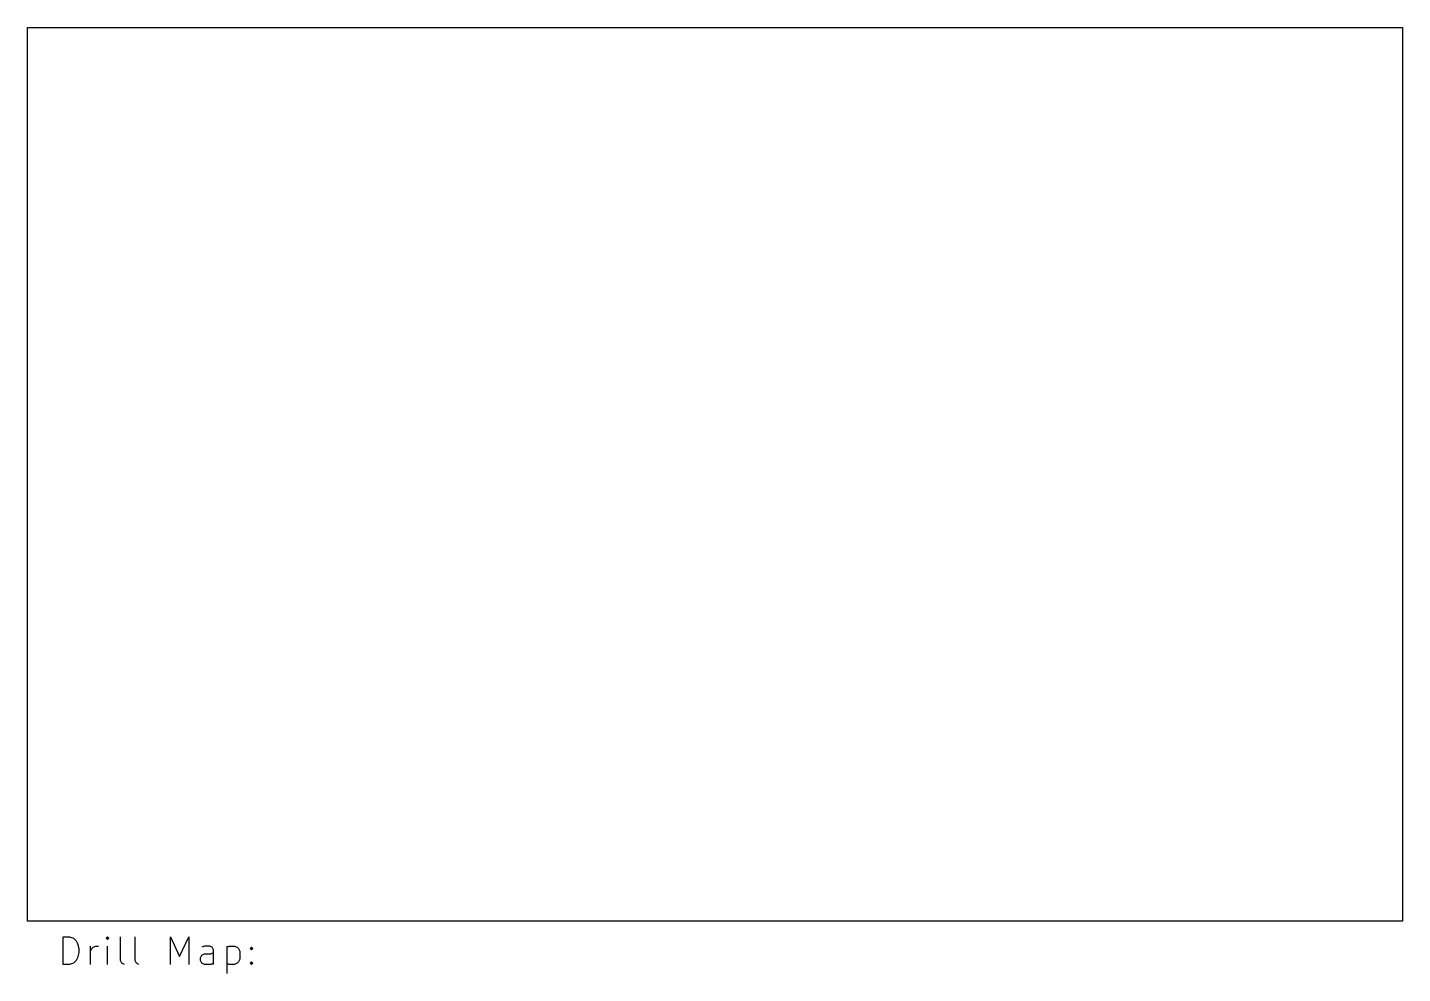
# Model space of a CAD drawing. Extents: x 0 to 100, y -4 to 65.
import ezdxf

# ---------------------------------------------------------------- set-up
doc = ezdxf.new("R2010")
doc.units = 0
doc.layers.add('BLACK', color=7, linetype='CONTINUOUS')

msp = doc.modelspace()

# ---------------------------------------------------------------- linework, layer by layer
at = {"layer": 'BLACK', "linetype": 'CONTINUOUS'}
for p, q in [((0, 65), (100, 65)), ((0, 0), (0, 65)), ((100, 65), (100, 0)), ((100, 0), (0, 0)), ((2.582768, -3.139838), (2.582768, -1.139838)), ((2.582768, -1.139838), (3.058958, -1.139838)), ((3.058958, -1.139838), (3.344673, -1.235076)), ((3.344673, -1.235076), (3.535149, -1.425552)), ((3.535149, -1.425552), (3.630387, -1.616028)), ((3.630387, -1.616028), (3.725625, -1.99698)), ((3.725625, -1.99698), (3.725625, -2.282695)), ((4.582768, -3.139838), (4.582768, -1.806504)), ((4.582768, -2.187457), (4.678006, -1.99698)), ((4.678006, -1.99698), (4.773244, -1.901742)), ((4.773244, -1.901742), (4.96372, -1.806504)), ((4.96372, -1.806504), (5.154197, -1.806504)), ((5.820863, -1.139838), (5.725625, -1.235076)), ((5.725625, -1.235076), (5.820863, -1.330314)), ((5.916101, -1.235076), (5.820863, -1.139838)), ((5.820863, -1.139838), (5.820863, -1.330314)), ((5.820863, -1.330314), (5.916101, -1.235076)), ((5.820863, -3.139838), (5.820863, -1.806504)), ((6.773244, -2.854123), (6.773244, -1.139838)), ((7.820863, -2.854123), (7.820863, -1.139838)), ((10.392292, -3.139838), (10.392292, -1.139838)), ((10.392292, -1.139838), (11.058959, -2.568409)), ((11.058959, -2.568409), (11.725625, -1.139838)), ((11.725625, -1.139838), (11.725625, -3.139838)), ((12.868482, -1.806504), (12.678006, -1.901742)), ((13.249435, -1.806504), (12.868482, -1.806504)), ((13.439911, -1.901742), (13.249435, -1.806504)), ((13.535149, -2.092219), (13.439911, -1.901742)), ((14.48753, -1.806504), (14.48753, -3.806504)), ((14.48753, -1.901742), (14.678006, -1.806504)), ((14.678006, -1.806504), (15.058959, -1.806504)), ((15.058959, -1.806504), (15.249435, -1.901742)), ((15.249435, -1.901742), (15.344673, -1.99698)), ((15.344673, -1.99698), (15.439911, -2.187457)), ((16.201816, -1.99698), (16.297054, -1.901742)), ((16.297054, -2.092219), (16.201816, -1.99698)), ((16.297054, -1.901742), (16.392292, -1.99698)), ((16.297054, -1.901742), (16.297054, -2.092219)), ((16.392292, -1.99698), (16.297054, -2.092219)), ((3.535149, -2.854123), (3.344673, -3.0446)), ((3.630387, -2.663647), (3.535149, -2.854123)), ((3.725625, -2.282695), (3.630387, -2.663647)), ((6.868482, -3.0446), (6.773244, -2.854123)), ((7.916101, -3.0446), (7.820863, -2.854123)), ((12.582768, -2.663647), (12.678006, -2.473171)), ((12.582768, -2.854123), (12.582768, -2.663647)), ((12.678006, -3.0446), (12.582768, -2.854123)), ((12.678006, -2.473171), (12.868482, -2.377933)), ((12.868482, -2.377933), (13.344673, -2.377933)), ((13.344673, -2.377933), (13.535149, -2.282695)), ((13.535149, -3.139838), (13.535149, -2.092219)), ((15.344673, -2.949361), (15.249435, -3.0446)), ((15.439911, -2.758885), (15.344673, -2.949361)), ((15.439911, -2.187457), (15.439911, -2.758885)), ((16.201816, -3.0446), (16.297054, -2.949361)), ((16.297054, -2.949361), (16.392292, -3.0446)), ((16.297054, -2.949361), (16.297054, -3.139838)), ((3.058958, -3.139838), (2.582768, -3.139838)), ((3.344673, -3.0446), (3.058958, -3.139838)), ((7.058958, -3.139838), (6.868482, -3.0446)), ((8.106577, -3.139838), (7.916101, -3.0446)), ((12.868482, -3.139838), (12.678006, -3.0446)), ((13.344673, -3.139838), (12.868482, -3.139838)), ((13.535149, -3.0446), (13.344673, -3.139838)), ((14.678006, -3.139838), (14.48753, -3.0446)), ((15.058959, -3.139838), (14.678006, -3.139838)), ((15.249435, -3.0446), (15.058959, -3.139838)), ((16.297054, -3.139838), (16.201816, -3.0446)), ((16.392292, -3.0446), (16.297054, -3.139838))]:
    msp.add_line(p, q, dxfattribs=at)

doc.saveas('drawing.dxf')
